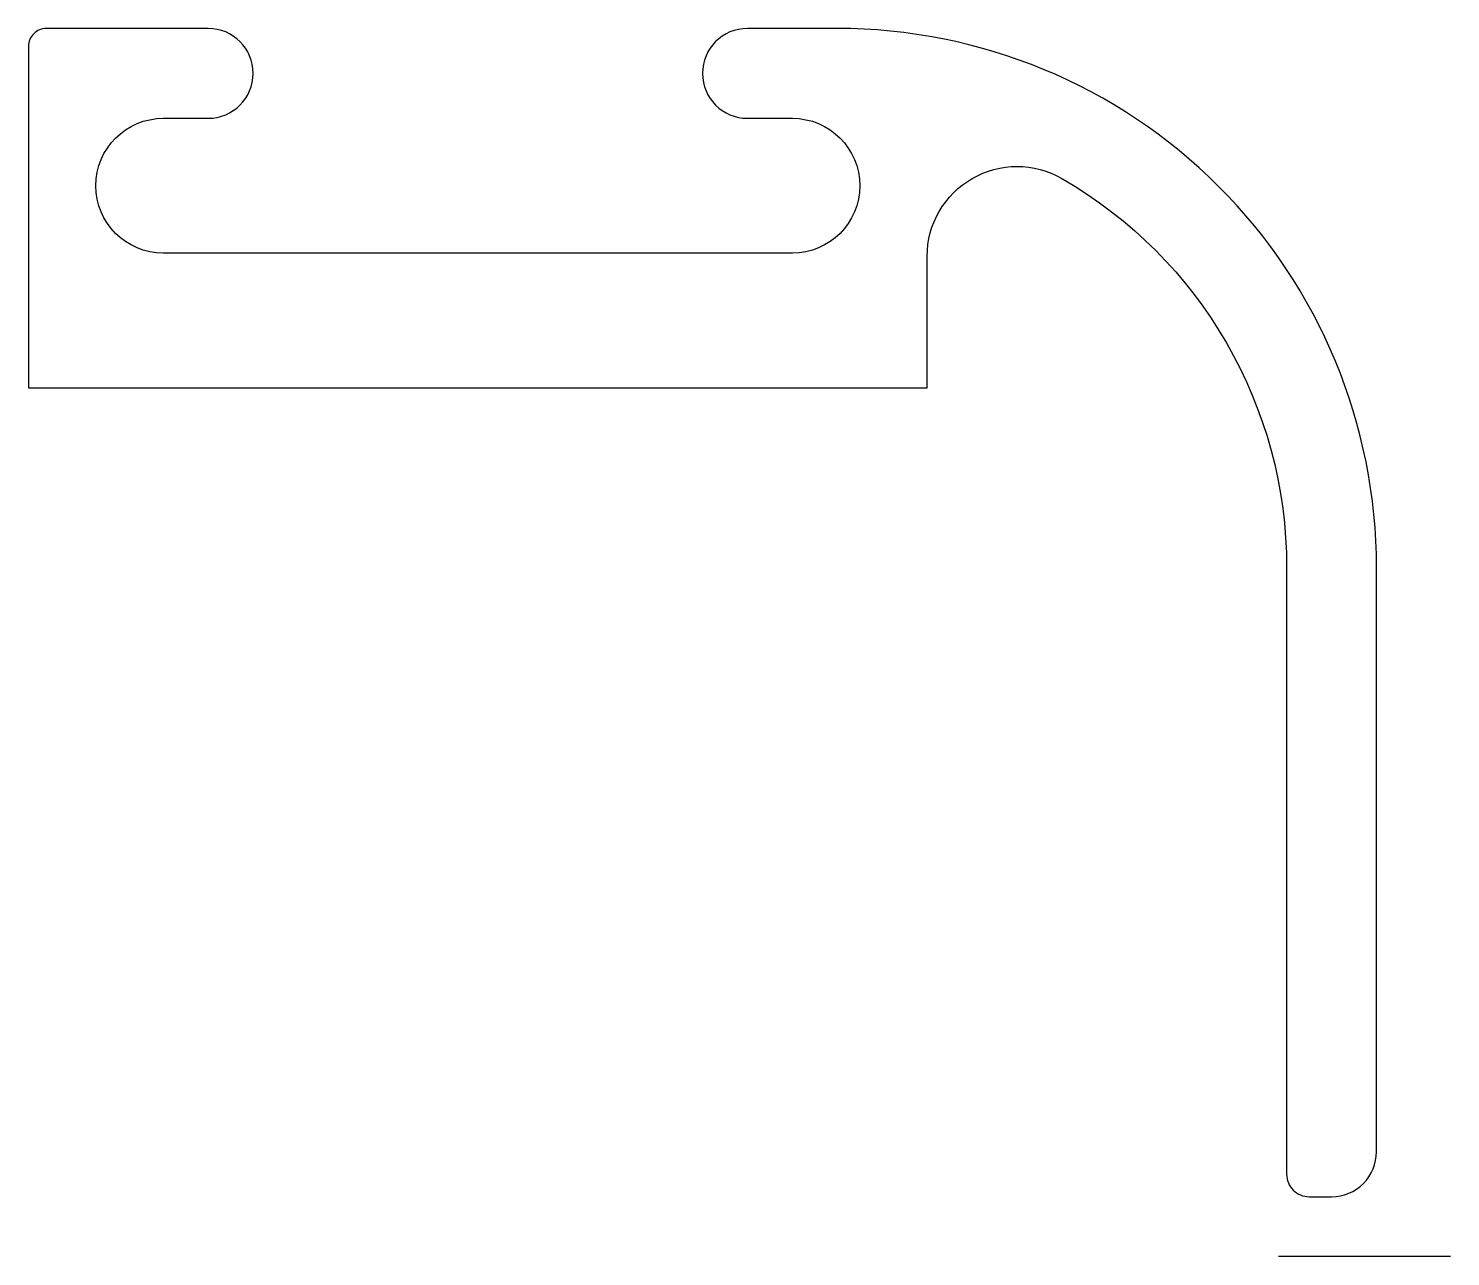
# Model space of a CAD drawing. Extents: x 141.2 to 172.8, y 206.3 to 233.6.
import ezdxf

# ---------------------------------------------------------------- set-up
doc = ezdxf.new("R2010")
doc.units = 0
doc.header["$LTSCALE"] = 15
doc.linetypes.add('HIDDEN', pattern=[9.525, 6.35, -3.175])
doc.layers.get('0').update_dxf_attribs({"linetype": 'CONTINUOUS'})

msp = doc.modelspace()

# ---------------------------------------------------------------- linework, layer by layer
at = {"color": 0, "linetype": 'HIDDEN', "ltscale": 0.05}
msp.add_line((172.818, 206.277), (168.993, 206.277), dxfattribs=at)
at = {"color": 0, "linetype": 'BYBLOCK'}
msp.add_lwpolyline([(141.571, 233.609, 0.414214), (141.171, 233.209), (141.171, 225.609), (161.171, 225.609), (161.171, 228.537, -0.57735), (164.171, 230.269, -0.267949), (169.171, 221.609), (169.171, 208.109, 0.414214), (169.671, 207.609), (170.171, 207.609, 0.414214), (171.171, 208.609), (171.171, 221.609, 0.414214), (159.171, 233.609), (157.171, 233.609, 1), (157.171, 231.609), (158.171, 231.609, -1), (158.171, 228.609), (144.171, 228.609, -1), (144.171, 231.609), (145.171, 231.609, 1), (145.171, 233.609)], format="xyb", close=True, dxfattribs=at)

doc.saveas('drawing.dxf')
